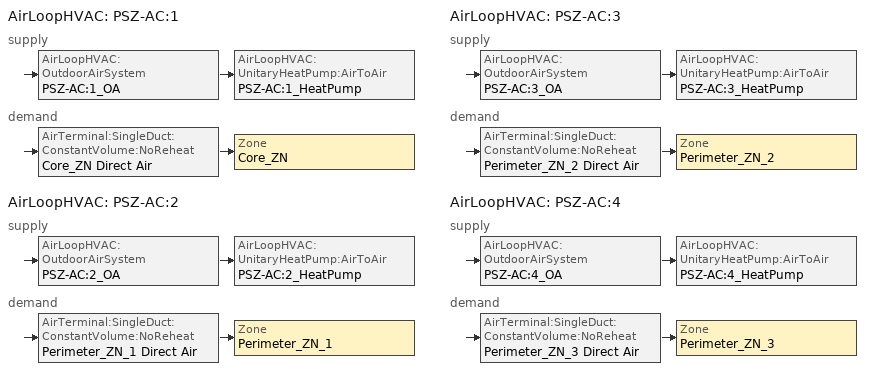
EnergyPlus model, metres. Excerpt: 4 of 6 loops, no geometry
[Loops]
AirLoopHVAC 'PSZ-AC:1'
 supply: AirLoopHVAC:OutdoorAirSystem 'PSZ-AC:1_OA' > AirLoopHVAC:UnitaryHeatPump:AirToAir 'PSZ-AC:1_HeatPump'
 demand: AirTerminal:SingleDuct:ConstantVolume:NoReheat 'Core_ZN Direct Air' > Zone 'Core_ZN'
AirLoopHVAC 'PSZ-AC:2'
 supply: AirLoopHVAC:OutdoorAirSystem 'PSZ-AC:2_OA' > AirLoopHVAC:UnitaryHeatPump:AirToAir 'PSZ-AC:2_HeatPump'
 demand: AirTerminal:SingleDuct:ConstantVolume:NoReheat 'Perimeter_ZN_1 Direct Air' > Zone 'Perimeter_ZN_1'
AirLoopHVAC 'PSZ-AC:3'
 supply: AirLoopHVAC:OutdoorAirSystem 'PSZ-AC:3_OA' > AirLoopHVAC:UnitaryHeatPump:AirToAir 'PSZ-AC:3_HeatPump'
 demand: AirTerminal:SingleDuct:ConstantVolume:NoReheat 'Perimeter_ZN_2 Direct Air' > Zone 'Perimeter_ZN_2'
AirLoopHVAC 'PSZ-AC:4'
 supply: AirLoopHVAC:OutdoorAirSystem 'PSZ-AC:4_OA' > AirLoopHVAC:UnitaryHeatPump:AirToAir 'PSZ-AC:4_HeatPump'
 demand: AirTerminal:SingleDuct:ConstantVolume:NoReheat 'Perimeter_ZN_3 Direct Air' > Zone 'Perimeter_ZN_3'
[DesignSpecification:OutdoorAir]
SZ DSOA Core_ZN; SZ DSOA Perimeter_ZN_1; SZ DSOA Perimeter_ZN_2; SZ DSOA Perimeter_ZN_3: Flow/Area, , 0.000431773, 0
[Sizing:Zone]
Core_ZN: SupplyAirTemperature, 12.8, , SupplyAirTemperature, 40, , 0.0085, 0.008, SZ DSOA Core_ZN, , , DesignDay, 0, , 0, 0, DesignDay, 0, , , , , No, NeutralSupplyAir, autosize, autosize
Perimeter_ZN_1: SupplyAirTemperature, 12.8, , SupplyAirTemperature, 40, , 0.0085, 0.008, SZ DSOA Perimeter_ZN_1, , , DesignDay, 0, , 0, 0, DesignDay, 0, , , , , No, NeutralSupplyAir, autosize, autosize
Perimeter_ZN_2: SupplyAirTemperature, 12.8, , SupplyAirTemperature, 40, , 0.0085, 0.008, SZ DSOA Perimeter_ZN_2, , , DesignDay, 0, , 0, 0, DesignDay, 0, , , , , No, NeutralSupplyAir, autosize, autosize
Perimeter_ZN_3: SupplyAirTemperature, 12.8, , SupplyAirTemperature, 40, , 0.0085, 0.008, SZ DSOA Perimeter_ZN_3, , , DesignDay, 0, , 0, 0, DesignDay, 0, , , , , No, NeutralSupplyAir, autosize, autosize
[Sizing:System]
PSZ-AC:1; PSZ-AC:2; PSZ-AC:3; PSZ-AC:4: Sensible, AUTOSIZE, 0.3, 7, 0.008, 12.8, 0.008, 12.8, 40, NonCoincident, No, No, 0.0085, 0.008, DesignDay, 0, , , , DesignDay, 0, , , , , ZoneSum
[ZoneControl:Thermostat]
Core_ZN Thermostat: Core_ZN, Dual Zone Control Type Sched, ThermostatSetpoint:DualSetpoint, Core_ZN DualSPSched
Perimeter_ZN_1 Thermostat: Perimeter_ZN_1, Dual Zone Control Type Sched, ThermostatSetpoint:DualSetpoint, Perimeter_ZN_1 DualSPSched
Perimeter_ZN_2 Thermostat: Perimeter_ZN_2, Dual Zone Control Type Sched, ThermostatSetpoint:DualSetpoint, Perimeter_ZN_2 DualSPSched
Perimeter_ZN_3 Thermostat: Perimeter_ZN_3, Dual Zone Control Type Sched, ThermostatSetpoint:DualSetpoint, Perimeter_ZN_3 DualSPSched
[ThermostatSetpoint:DualSetpoint]
Core_ZN DualSPSched; Perimeter_ZN_1 DualSPSched; Perimeter_ZN_3 DualSPSched: HTGSETP_SCH_NO_OPTIMUM, CLGSETP_SCH_NO_OPTIMUM
Perimeter_ZN_2 DualSPSched: HTGSETP_SCH_NO_OPTIMUM_w_SB, CLGSETP_SCH_NO_OPTIMUM_w_SB
[AirTerminal:SingleDuct:ConstantVolume:NoReheat]
Core_ZN Direct Air: ALWAYS_ON, Core_ZN Direct Air Inlet Node Name ATInlet, Core_ZN Direct Air Inlet Node Name, AUTOSIZE
Perimeter_ZN_1 Direct Air: ALWAYS_ON, Perimeter_ZN_1 Direct Air Inlet Node Name ATInlet, Perimeter_ZN_1 Direct Air Inlet Node Name, AUTOSIZE
Perimeter_ZN_2 Direct Air: ALWAYS_ON, Perimeter_ZN_2 Direct Air Inlet Node Name ATInlet, Perimeter_ZN_2 Direct Air Inlet Node Name, AUTOSIZE
Perimeter_ZN_3 Direct Air: ALWAYS_ON, Perimeter_ZN_3 Direct Air Inlet Node Name ATInlet, Perimeter_ZN_3 Direct Air Inlet Node Name, AUTOSIZE
[Zone equipment]
Core_ZN: Core_ZN Direct Air
Perimeter_ZN_1: Perimeter_ZN_1 Direct Air
Perimeter_ZN_2: Perimeter_ZN_2 Direct Air
Perimeter_ZN_3: Perimeter_ZN_3 Direct Air
[Fan:OnOff]
PSZ-AC:1 Fan: HVACOperationSchd, 0.55575, 622.5, AUTOSIZE, 0.855, 1, PSZ-AC:1_OA-PSZ-AC:1_FanNode, PSZ-AC:1_Fan-PSZ-AC:1_CoolCNode, , , General
PSZ-AC:2 Fan: HVACOperationSchd, 0.55575, 622.5, AUTOSIZE, 0.855, 1, PSZ-AC:2_OA-PSZ-AC:2_FanNode, PSZ-AC:2_Fan-PSZ-AC:2_CoolCNode, , , General
PSZ-AC:3 Fan: HVACOperationSchd, 0.55575, 622.5, AUTOSIZE, 0.855, 1, PSZ-AC:3_OA-PSZ-AC:3_FanNode, PSZ-AC:3_Fan-PSZ-AC:3_CoolCNode, , , General
PSZ-AC:4 Fan: HVACOperationSchd, 0.55575, 622.5, AUTOSIZE, 0.855, 1, PSZ-AC:4_OA-PSZ-AC:4_FanNode, PSZ-AC:4_Fan-PSZ-AC:4_CoolCNode, , , General
[Coil:Cooling:DX:SingleSpeed]
PSZ-AC:1 Heat Pump DX Cooling Coil: ALWAYS_ON, AUTOSIZE, AUTOSIZE, 4.89939, AUTOSIZE, , 934.4, PSZ-AC:1_Fan-PSZ-AC:1_CoolCNode, PSZ-AC:1_CoolC-PSZ-AC:1_HeatCNode, HPACCoolCapFT, HPACCoolCapFFF, HPACCOOLEIRFT, HPACCOOLEIRFFF, HPACCOOLPLFFPLR
PSZ-AC:2 Heat Pump DX Cooling Coil: ALWAYS_ON, AUTOSIZE, AUTOSIZE, 4.89939, AUTOSIZE, , 934.4, PSZ-AC:2_Fan-PSZ-AC:2_CoolCNode, PSZ-AC:2_CoolC-PSZ-AC:2_HeatCNode, HPACCoolCapFT, HPACCoolCapFFF, HPACCOOLEIRFT, HPACCOOLEIRFFF, HPACCOOLPLFFPLR
PSZ-AC:3 Heat Pump DX Cooling Coil: ALWAYS_ON, AUTOSIZE, AUTOSIZE, 4.89939, AUTOSIZE, , 934.4, PSZ-AC:3_Fan-PSZ-AC:3_CoolCNode, PSZ-AC:3_CoolC-PSZ-AC:3_HeatCNode, HPACCoolCapFT, HPACCoolCapFFF, HPACCOOLEIRFT, HPACCOOLEIRFFF, HPACCOOLPLFFPLR
PSZ-AC:4 Heat Pump DX Cooling Coil: ALWAYS_ON, AUTOSIZE, AUTOSIZE, 4.89939, AUTOSIZE, , 934.4, PSZ-AC:4_Fan-PSZ-AC:4_CoolCNode, PSZ-AC:4_CoolC-PSZ-AC:4_HeatCNode, HPACCoolCapFT, HPACCoolCapFFF, HPACCOOLEIRFT, HPACCOOLEIRFFF, HPACCOOLPLFFPLR
[Coil:Heating:Fuel]
PSZ-AC:1 Heat Pump DX Supp Heating Coil: ALWAYS_ON, NaturalGas, 0.81, AUTOSIZE, PSZ-AC:1_HeatC-PSZ-AC:1_SuppHeatingNode, PSZ-AC:1 Supply Equipment Outlet Node
PSZ-AC:2 Heat Pump DX Supp Heating Coil: ALWAYS_ON, NaturalGas, 0.81, AUTOSIZE, PSZ-AC:2_HeatC-PSZ-AC:2_SuppHeatingNode, PSZ-AC:2 Supply Equipment Outlet Node
PSZ-AC:3 Heat Pump DX Supp Heating Coil: ALWAYS_ON, NaturalGas, 0.81, AUTOSIZE, PSZ-AC:3_HeatC-PSZ-AC:3_SuppHeatingNode, PSZ-AC:3 Supply Equipment Outlet Node
PSZ-AC:4 Heat Pump DX Supp Heating Coil: ALWAYS_ON, NaturalGas, 0.81, AUTOSIZE, PSZ-AC:4_HeatC-PSZ-AC:4_SuppHeatingNode, PSZ-AC:4 Supply Equipment Outlet Node
[Coil:Heating:DX:SingleSpeed]
PSZ-AC:1 Heat Pump DX Heating Coil: ALWAYS_ON, AUTOSIZE, 3.3592, AUTOSIZE, , 934.4, PSZ-AC:1_CoolC-PSZ-AC:1_HeatCNode, PSZ-AC:1_HeatC-PSZ-AC:1_SuppHeatingNode, HPACHeatCapFT, HPACHeatCapFFF, HPACHeatEIRFT, HPACHeatEIRFFF, HPACCOOLPLFFPLR, HPACCOOLEIRFT, -12.2, , 1.67, 50, 4.4, ReverseCycle, OnDemand, , AUTOSIZE
PSZ-AC:2 Heat Pump DX Heating Coil: ALWAYS_ON, AUTOSIZE, 3.3592, AUTOSIZE, , 934.4, PSZ-AC:2_CoolC-PSZ-AC:2_HeatCNode, PSZ-AC:2_HeatC-PSZ-AC:2_SuppHeatingNode, HPACHeatCapFT, HPACHeatCapFFF, HPACHeatEIRFT, HPACHeatEIRFFF, HPACCOOLPLFFPLR, HPACCOOLEIRFT, -12.2, , 1.67, 50, 4.4, ReverseCycle, OnDemand, , AUTOSIZE
PSZ-AC:3 Heat Pump DX Heating Coil: ALWAYS_ON, AUTOSIZE, 3.3592, AUTOSIZE, , 934.4, PSZ-AC:3_CoolC-PSZ-AC:3_HeatCNode, PSZ-AC:3_HeatC-PSZ-AC:3_SuppHeatingNode, HPACHeatCapFT, HPACHeatCapFFF, HPACHeatEIRFT, HPACHeatEIRFFF, HPACCOOLPLFFPLR, HPACCOOLEIRFT, -12.2, , 1.67, 50, 4.4, ReverseCycle, OnDemand, , AUTOSIZE
PSZ-AC:4 Heat Pump DX Heating Coil: ALWAYS_ON, AUTOSIZE, 3.3592, AUTOSIZE, , 934.4, PSZ-AC:4_CoolC-PSZ-AC:4_HeatCNode, PSZ-AC:4_HeatC-PSZ-AC:4_SuppHeatingNode, HPACHeatCapFT, HPACHeatCapFFF, HPACHeatEIRFT, HPACHeatEIRFFF, HPACCOOLPLFFPLR, HPACCOOLEIRFT, -12.2, , 1.67, 50, 4.4, ReverseCycle, OnDemand, , AUTOSIZE
[AirLoopHVAC:UnitaryHeatPump:AirToAir]
PSZ-AC:1_HeatPump: ALWAYS_ON, PSZ-AC:1_OA-PSZ-AC:1_FanNode, PSZ-AC:1 Supply Equipment Outlet Node, AUTOSIZE, AUTOSIZE, AUTOSIZE, Core_ZN, Fan:OnOff, PSZ-AC:1 Fan, Coil:Heating:DX:SingleSpeed, PSZ-AC:1 Heat Pump DX Heating Coil, Coil:Cooling:DX:SingleSpeed, PSZ-AC:1 Heat Pump DX Cooling Coil, Coil:Heating:Fuel, PSZ-AC:1 Heat Pump DX Supp Heating Coil, AUTOSIZE, 4.44, BlowThrough, HVACOperationSchd
PSZ-AC:2_HeatPump: ALWAYS_ON, PSZ-AC:2_OA-PSZ-AC:2_FanNode, PSZ-AC:2 Supply Equipment Outlet Node, AUTOSIZE, AUTOSIZE, AUTOSIZE, Perimeter_ZN_1, Fan:OnOff, PSZ-AC:2 Fan, Coil:Heating:DX:SingleSpeed, PSZ-AC:2 Heat Pump DX Heating Coil, Coil:Cooling:DX:SingleSpeed, PSZ-AC:2 Heat Pump DX Cooling Coil, Coil:Heating:Fuel, PSZ-AC:2 Heat Pump DX Supp Heating Coil, AUTOSIZE, 4.44, BlowThrough, HVACOperationSchd
PSZ-AC:3_HeatPump: ALWAYS_ON, PSZ-AC:3_OA-PSZ-AC:3_FanNode, PSZ-AC:3 Supply Equipment Outlet Node, AUTOSIZE, AUTOSIZE, AUTOSIZE, Perimeter_ZN_2, Fan:OnOff, PSZ-AC:3 Fan, Coil:Heating:DX:SingleSpeed, PSZ-AC:3 Heat Pump DX Heating Coil, Coil:Cooling:DX:SingleSpeed, PSZ-AC:3 Heat Pump DX Cooling Coil, Coil:Heating:Fuel, PSZ-AC:3 Heat Pump DX Supp Heating Coil, AUTOSIZE, 4.44, BlowThrough, HVACOperationSchd_w_SB
PSZ-AC:4_HeatPump: ALWAYS_ON, PSZ-AC:4_OA-PSZ-AC:4_FanNode, PSZ-AC:4 Supply Equipment Outlet Node, AUTOSIZE, AUTOSIZE, AUTOSIZE, Perimeter_ZN_3, Fan:OnOff, PSZ-AC:4 Fan, Coil:Heating:DX:SingleSpeed, PSZ-AC:4 Heat Pump DX Heating Coil, Coil:Cooling:DX:SingleSpeed, PSZ-AC:4 Heat Pump DX Cooling Coil, Coil:Heating:Fuel, PSZ-AC:4 Heat Pump DX Supp Heating Coil, AUTOSIZE, 4.44, BlowThrough, HVACOperationSchd
[Controller:OutdoorAir]
PSZ-AC:1_OA_Controller: PSZ-AC:1_OARelief Node, PSZ-AC:1 Supply Equipment Inlet Node, PSZ-AC:1_OA-PSZ-AC:1_FanNode, PSZ-AC:1_OAInlet Node, AUTOSIZE, AUTOSIZE, NoEconomizer, ModulateFlow, 28, 64000, , , 0, LockoutWithHeating, FixedMinimum, MinOA_MotorizedDamper_Sched
PSZ-AC:2_OA_Controller: PSZ-AC:2_OARelief Node, PSZ-AC:2 Supply Equipment Inlet Node, PSZ-AC:2_OA-PSZ-AC:2_FanNode, PSZ-AC:2_OAInlet Node, AUTOSIZE, AUTOSIZE, NoEconomizer, ModulateFlow, 28, 64000, , , 0, LockoutWithHeating, FixedMinimum, MinOA_MotorizedDamper_Sched
PSZ-AC:3_OA_Controller: PSZ-AC:3_OARelief Node, PSZ-AC:3 Supply Equipment Inlet Node, PSZ-AC:3_OA-PSZ-AC:3_FanNode, PSZ-AC:3_OAInlet Node, AUTOSIZE, AUTOSIZE, NoEconomizer, ModulateFlow, 28, 64000, , , 0, LockoutWithHeating, FixedMinimum, MinOA_MotorizedDamper_Sched
PSZ-AC:4_OA_Controller: PSZ-AC:4_OARelief Node, PSZ-AC:4 Supply Equipment Inlet Node, PSZ-AC:4_OA-PSZ-AC:4_FanNode, PSZ-AC:4_OAInlet Node, AUTOSIZE, AUTOSIZE, NoEconomizer, ModulateFlow, 28, 64000, , , 0, LockoutWithHeating, FixedMinimum, MinOA_MotorizedDamper_Sched
[AirLoopHVAC]
PSZ-AC:1: , PSZ-AC:1 Availability Manager List, AUTOSIZE, PSZ-AC:1 Air Loop Branches, , PSZ-AC:1 Supply Equipment Inlet Node, PSZ-AC:1 Zone Equipment Outlet Node, PSZ-AC:1 Zone Equipment Inlet Node, PSZ-AC:1 Supply Equipment Outlet Node
PSZ-AC:2: , PSZ-AC:2 Availability Manager List, AUTOSIZE, PSZ-AC:2 Air Loop Branches, , PSZ-AC:2 Supply Equipment Inlet Node, PSZ-AC:2 Zone Equipment Outlet Node, PSZ-AC:2 Zone Equipment Inlet Node, PSZ-AC:2 Supply Equipment Outlet Node
PSZ-AC:3: , PSZ-AC:3 Availability Manager List, AUTOSIZE, PSZ-AC:3 Air Loop Branches, , PSZ-AC:3 Supply Equipment Inlet Node, PSZ-AC:3 Zone Equipment Outlet Node, PSZ-AC:3 Zone Equipment Inlet Node, PSZ-AC:3 Supply Equipment Outlet Node
PSZ-AC:4: , PSZ-AC:4 Availability Manager List, AUTOSIZE, PSZ-AC:4 Air Loop Branches, , PSZ-AC:4 Supply Equipment Inlet Node, PSZ-AC:4 Zone Equipment Outlet Node, PSZ-AC:4 Zone Equipment Inlet Node, PSZ-AC:4 Supply Equipment Outlet Node
[AirLoopHVAC:OutdoorAirSystem]
PSZ-AC:1_OA: PSZ-AC:1_OA_Controllers, PSZ-AC:1_OA_Equipment
PSZ-AC:2_OA: PSZ-AC:2_OA_Controllers, PSZ-AC:2_OA_Equipment
PSZ-AC:3_OA: PSZ-AC:3_OA_Controllers, PSZ-AC:3_OA_Equipment
PSZ-AC:4_OA: PSZ-AC:4_OA_Controllers, PSZ-AC:4_OA_Equipment
[OutdoorAir:Mixer]
PSZ-AC:1_OAMixing Box: PSZ-AC:1_OA-PSZ-AC:1_FanNode, PSZ-AC:1_OAInlet Node, PSZ-AC:1_OARelief Node, PSZ-AC:1 Supply Equipment Inlet Node
PSZ-AC:2_OAMixing Box: PSZ-AC:2_OA-PSZ-AC:2_FanNode, PSZ-AC:2_OAInlet Node, PSZ-AC:2_OARelief Node, PSZ-AC:2 Supply Equipment Inlet Node
PSZ-AC:3_OAMixing Box: PSZ-AC:3_OA-PSZ-AC:3_FanNode, PSZ-AC:3_OAInlet Node, PSZ-AC:3_OARelief Node, PSZ-AC:3 Supply Equipment Inlet Node
PSZ-AC:4_OAMixing Box: PSZ-AC:4_OA-PSZ-AC:4_FanNode, PSZ-AC:4_OAInlet Node, PSZ-AC:4_OARelief Node, PSZ-AC:4 Supply Equipment Inlet Node
[EnergyManagementSystem:Sensor]
Core_ZN_LSr: Core_ZN; Zone Lights Electricity Rate
Core_ZN_Occ_Sensor: Core_ZN; People Occupant Count
Perimeter_ZN_1_LSr: Perimeter_ZN_1; Zone Lights Electricity Rate
Perimeter_ZN_1_Occ_Sensor: Perimeter_ZN_1; People Occupant Count
Perimeter_ZN_2_LSr: Perimeter_ZN_2; Zone Lights Electricity Rate
Perimeter_ZN_2_Occ_Sensor: Perimeter_ZN_2; People Occupant Count
Perimeter_ZN_3_LSr: Perimeter_ZN_3; Zone Lights Electricity Rate
Perimeter_ZN_3_Occ_Sensor: Perimeter_ZN_3; People Occupant Count
[EnergyManagementSystem:InternalVariable]
Core_ZN_Area: Core_ZN; Zone Floor Area
Perimeter_ZN_1_Area: Perimeter_ZN_1; Zone Floor Area
Perimeter_ZN_2_Area: Perimeter_ZN_2; Zone Floor Area
Perimeter_ZN_3_Area: Perimeter_ZN_3; Zone Floor Area
[SetpointManager:SingleZone:Heating]
SupAirTemp MngrCore_ZN - Htg: Temperature, 12.8, 40, Core_ZN, Core_ZN Air Node, Core_ZN Direct Air Inlet Node Name, PSZ-AC:1 Supply Equipment Outlet Node
SupAirTemp MngrPerimeter_ZN_1 - Htg: Temperature, 12.8, 40, Perimeter_ZN_1, Perimeter_ZN_1 Air Node, Perimeter_ZN_1 Direct Air Inlet Node Name, PSZ-AC:2 Supply Equipment Outlet Node
SupAirTemp MngrPerimeter_ZN_2 - Htg: Temperature, 12.8, 40, Perimeter_ZN_2, Perimeter_ZN_2 Air Node, Perimeter_ZN_2 Direct Air Inlet Node Name, PSZ-AC:3 Supply Equipment Outlet Node
SupAirTemp MngrPerimeter_ZN_3 - Htg: Temperature, 12.8, 40, Perimeter_ZN_3, Perimeter_ZN_3 Air Node, Perimeter_ZN_3 Direct Air Inlet Node Name, PSZ-AC:4 Supply Equipment Outlet Node
[SetpointManager:SingleZone:Cooling]
SupAirTemp MngrCore_ZN - Clg: Temperature, 12.8, 40, Core_ZN, Core_ZN Air Node, Core_ZN Direct Air Inlet Node Name, PSZ-AC:1_CoolC-PSZ-AC:1_HeatCNode
SupAirTemp MngrPerimeter_ZN_1 - Clg: Temperature, 12.8, 40, Perimeter_ZN_1, Perimeter_ZN_1 Air Node, Perimeter_ZN_1 Direct Air Inlet Node Name, PSZ-AC:2_CoolC-PSZ-AC:2_HeatCNode
SupAirTemp MngrPerimeter_ZN_2 - Clg: Temperature, 12.8, 40, Perimeter_ZN_2, Perimeter_ZN_2 Air Node, Perimeter_ZN_2 Direct Air Inlet Node Name, PSZ-AC:3_CoolC-PSZ-AC:3_HeatCNode
SupAirTemp MngrPerimeter_ZN_3 - Clg: Temperature, 12.8, 40, Perimeter_ZN_3, Perimeter_ZN_3 Air Node, Perimeter_ZN_3 Direct Air Inlet Node Name, PSZ-AC:4_CoolC-PSZ-AC:4_HeatCNode
[SetpointManager:MixedAir]
PSZ-AC:1_OAMixed Air Temp Manager: Temperature, PSZ-AC:1_CoolC-PSZ-AC:1_HeatCNode, PSZ-AC:1_OA-PSZ-AC:1_FanNode, PSZ-AC:1_Fan-PSZ-AC:1_CoolCNode, PSZ-AC:1_OA-PSZ-AC:1_FanNode
PSZ-AC:2_OAMixed Air Temp Manager: Temperature, PSZ-AC:2_CoolC-PSZ-AC:2_HeatCNode, PSZ-AC:2_OA-PSZ-AC:2_FanNode, PSZ-AC:2_Fan-PSZ-AC:2_CoolCNode, PSZ-AC:2_OA-PSZ-AC:2_FanNode
PSZ-AC:3_OAMixed Air Temp Manager: Temperature, PSZ-AC:3_CoolC-PSZ-AC:3_HeatCNode, PSZ-AC:3_OA-PSZ-AC:3_FanNode, PSZ-AC:3_Fan-PSZ-AC:3_CoolCNode, PSZ-AC:3_OA-PSZ-AC:3_FanNode
PSZ-AC:4_OAMixed Air Temp Manager: Temperature, PSZ-AC:4_CoolC-PSZ-AC:4_HeatCNode, PSZ-AC:4_OA-PSZ-AC:4_FanNode, PSZ-AC:4_Fan-PSZ-AC:4_CoolCNode, PSZ-AC:4_OA-PSZ-AC:4_FanNode
[Schedule:Compact]
ALWAYS_ON: Fraction, Through: 12/31, For: AllDays, Until: 24:00, 1
HVACOperationSchd: on/off, Through: 12/31, For: Weekdays SummerDesignDay, Until: 06:00, 0, Until: 19:00, 1, Until: 24:00, 0, For: Weedends WinterDesignDay, Until: 24:00, 0, For: Holidays AllOtherDays, Until: 24:00, 0
HVACOperationSchd_w_SB: Fraction, Through: 12/31, For: Weekdays, Until: 01:00, 0, Until: 02:00, 0, Until: 03:00, 0, Until: 04:00, 0, Until: 05:00, 0, Until: 06:00, 0, Until: 07:00, 1, Until: 08:00, 1, Until: 09:00, 1, Until: 10:00, 1, Until: 11:00, 0, Until: 12:00, 1, Until: 13:00, 0, Until: 14:00, 1, Until: 15:00, 0, Until: 16:00, 1, Until: 17:00, 1, Until: 18:00, 1, Until: 19:00, 1, Until: 20:00, 0, Until: 21:00, 0, Until: 22:00, 0, Until: 23:00, 0, Until: 24:00, 0, For: Weekends, Until: 01:00, 0, Until: 02:00, 0, Until: 03:00, 0, Until: 04:00, 0, Until: 05:00, 0, Until: 06:00, 0, Until: 07:00, 0, Until: 08:00, 0, Until: 09:00, 0, Until: 10:00, 0, Until: 11:00, 0, Until: 12:00, 0, Until: 13:00, 0, Until: 14:00, 0, Until: 15:00, 0, Until: 16:00, 0, Until: 17:00, 0, Until: 18:00, 0, Until: 19:00, 0, Until: 20:00, 0, Until: 21:00, 0, Until: 22:00, 0, Until: 23:00, 0, Until: 24:00, 0, For: SummerDesignDay, Until: 06:00, 0, Until: 19:00, 1, Until: 24:00, 0, For: WinterDesignDay, Until: 24:00, 0, For: Holidays AllOtherDays, Until: 24:00, 0
HTGSETP_SCH_NO_OPTIMUM: Temperature, Through: 12/31, For: WeekDays, Until: 6:00, 15.56, Until: 7:00, 21.11, Until: 19:00, 21.11, Until: 24:00, 15.56, For: Weekends, Until: 24:00, 15.56, For: Holiday, Until: 24:00, 15.56, For: WinterDesignDay, Until: 24:00, 21.11, For: SummerDesignDay, Until: 24:00, 15.56, For: CustomDay1, Until: 24:00, 15.56, For: CustomDay2, Until: 24:00, 15.56
HTGSETP_SCH_NO_OPTIMUM_w_SB: Temperature, Through: 12/31, For: Weekdays, Until: 01:00, 15.56, Until: 02:00, 15.56, Until: 03:00, 15.56, Until: 04:00, 15.56, Until: 05:00, 15.56, Until: 06:00, 15.56, Until: 07:00, 21.11, Until: 08:00, 21.11, Until: 09:00, 21.11, Until: 10:00, 21.11, Until: 11:00, 20.5544, Until: 12:00, 21.11, Until: 13:00, 20.5544, Until: 14:00, 21.11, Until: 15:00, 20.5544, Until: 16:00, 21.11, Until: 17:00, 21.11, Until: 18:00, 21.11, Until: 19:00, 21.11, Until: 20:00, 15.56, Until: 21:00, 15.56, Until: 22:00, 15.56, Until: 23:00, 15.56, Until: 24:00, 15.56, For: Weekends, Until: 01:00, 15.56, Until: 02:00, 15.56, Until: 03:00, 15.56, Until: 04:00, 15.56, Until: 05:00, 15.56, Until: 06:00, 15.56, Until: 07:00, 15.56, Until: 08:00, 15.56, Until: 09:00, 15.56, Until: 10:00, 15.56, Until: 11:00, 15.56, Until: 12:00, 15.56, Until: 13:00, 15.56, Until: 14:00, 15.56, Until: 15:00, 15.56, Until: 16:00, 15.56, Until: 17:00, 15.56, Until: 18:00, 15.56, Until: 19:00, 15.56, Until: 20:00, 15.56, Until: 21:00, 15.56, Until: 22:00, 15.56, Until: 23:00, 15.56, Until: 24:00, 15.56, For: Holiday, Until: 24:00, 15.56, For: WinterDesignDay, Until: 24:00, 21.11, For: SummerDesignDay, Until: 24:00, 15.56, For: CustomDay1, Until: 24:00, 15.56, For: CustomDay2, Until: 24:00, 15.56
CLGSETP_SCH_NO_OPTIMUM: Temperature, Through: 12/31, For: WeekDays, Until: 6:00, 29.44, Until: 7:00, 23.89, Until: 18:00, 23.89, Until: 24:00, 29.44, For: Weekends, Until: 24:00, 29.44, For: Holiday, Until: 24:00, 29.44, For: WinterDesignDay, Until: 24:00, 29.44, For: SummerDesignDay, Until: 24:00, 23.89, For: CustomDay1, Until: 24:00, 29.44, For: CustomDay2, Until: 24:00, 29.44
MinOA_MotorizedDamper_Sched: fraction, Through: 12/31, For: Weekdays SummerDesignDay, Until: 07:00, 0, Until: 19:00, 1, Until: 24:00, 0, For: Weekends WinterDesignDay, Until: 24:00, 0, For: Holidays AllOtherDays, Until: 24:00, 0
Dual Zone Control Type Sched: Control Type, Through: 12/31, For: AllDays, Until: 24:00, 4
[Curve:Quadratic]
HPACCoolCapFFF: 0.8, 0.2, 0, 0.5, 1.5
HPACCOOLEIRFFF: 1.156, -0.1816, 0.0256, 0.5, 1.5
HPACCOOLPLFFPLR: 0.85, 0.15, 0, 0, 1
HPACHeatEIRFFF: 1.3824, -0.4336, 0.0512, 0, 1
[Curve:Cubic]
HPACHeatCapFT: 0.758746, 0.027626, 0.000148716, 3.4992e-06, -20, 20
HPACHeatCapFFF: 0.84, 0.16, 0, 0, 0.5, 1.5
HPACHeatEIRFT: 1.19248, -0.0300438, 0.00103745, -2.3328e-05, -20, 20
[Curve:Biquadratic]
HPACCoolCapFT: 0.766956, 0.0107756, -4.14703e-05, 0.00134961, -0.000261144, 0.000457488, 12.77778, 23.88889, 21.11111, 46.11111
HPACCOOLEIRFT: 0.297145, 0.0430933, -0.000748766, 0.00597727, 0.000482112, -0.000956448, 12.77778, 23.88889, 21.11111, 46.11111
